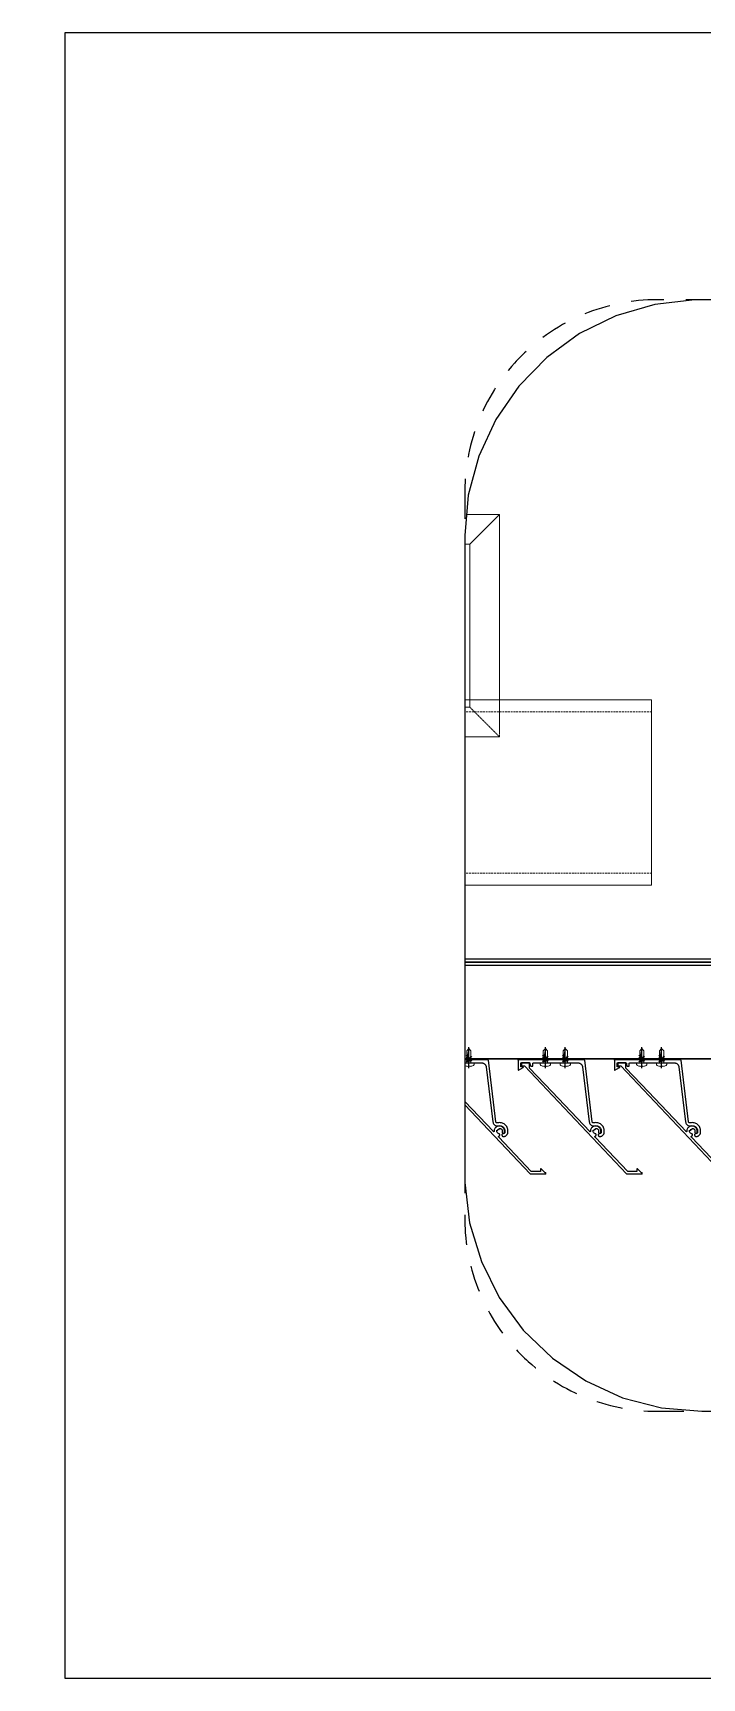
# Model space of a CAD drawing. Header units: millimetres. Extents: x 663313 to 1226001, y 1431724 to 1620898.
# Drawn here: x 1030587 to 1031038, y 1519683 to 1520793 of the extents above; entities that cross this region are included whole.
import ezdxf
from ezdxf.xclip import XClip

# ---------------------------------------------------------------- set-up
doc = ezdxf.new("R2010")
doc.units = ezdxf.units.MM
doc.header["$XCLIPFRAME"] = 0
doc.set_wipeout_variables(frame=1)
for name, pattern in [('CENTER', [50.8, 31.75, -6.35, 6.35, -6.35]), ('HIDDEN', [0.375, 0.25, -0.125]), ('TA_HL_005.00000', [32.5, 17.75, -14.75])]:
    doc.linetypes.add(name, pattern=pattern)
doc.layers.add('000 - 0_SYM_DWG_BUBBLE_DEF_SUB', color=7, linetype='Continuous', plot=False)
doc.layers.add('010 - ASPG_EXTR_DEF_SUB', color=7, linetype='Continuous', plot=False)
for name, color, linetype in [('000 - 0_SYM_DWG_GRID-BUBBLE_MAIN_COLOR_6', 7, 'Continuous'), ('000 - CONCRETE_COL_CUT_COLOR_1', 7, 'Continuous'), ('000 - CONCRETE_COL_HATCH_', 7, 'Continuous'), ('000 - CONCRETE_COL_WIPEOUT_', 7, 'Continuous'), ('000 - CONCRETE_PRECAST_CUT_COLOR_4', 7, 'Continuous'), ('000 - EXISTING_STEEL-STRUCTURE_HIDDEN_', 7, 'Continuous'), ('000 - EXISTING_STEEL-STRUCTURE_MAIN_COLOR_2', 7, 'Continuous'), ('000 - EXISTING_STEEL-STRUCTURE_MAIN_COLOR_3', 7, 'Continuous'), ('000 - EXISTING_STEEL-STRUCTURE_WIPEOUT_', 7, 'Continuous'), ('010 - ASPG_ACCESSORIES_MAIN_COLOR_1', 7, 'Continuous'), ('010 - ASPG_EXTR_MAIN_COLOR_2', 7, 'Continuous'), ('010 - ASPG_FRAMING_MAIN_COLOR_2', 7, 'Continuous'), ('010 - ASPG_FRAMING_SUB_COLOR_2', 7, 'Continuous'), ('010 - ASPG_FRAMING_WIPEOUT_', 7, 'Continuous'), ('Center Line', 7, 'CENTER')]:
    doc.layers.add(name, color=color, linetype=linetype)
doc.layers.add('SCREW', color=7, linetype='Continuous', lineweight=5)

# ---------------------------------------------------------------- blocks, each defined once
blk = doc.blocks.new('*U6325')
at = {"layer": '000 - CONCRETE_COL_HATCH_'}
h = blk.add_hatch(dxfattribs=at)
h.set_pattern_fill('AR-CONC', scale=0.04)
h.set_pattern_definition([(50, (-3855.6627, -797166.8257), (7.28738676, -0.63756342), [0.762, -8.382]), (355, (-3855.663, -797166.826), (-1.40973686, 7.64227381), [0.6096, -6.70562337]), (100.4514447, (-3855.0554, -797166.879), (5.877649884, 7.004710076), [0.64760035, -7.123609784]), (46.1842, (-3855.663, -797164.794), (10.84316164, -1.68169312), [1.143, -12.573]), (96.6355576, (-3854.759, -797164.934), (9.49616536, 9.89704498), [0.97140093, -10.68542433]), (351.1841512, (-3855.663, -797164.794), (9.49616536, 9.89704498), [0.91439868, -10.05838928]), (21, (-3854.6467, -797165.3017), (6.06457565, -4.090607927), [0.762, -8.382]), (326, (-3854.647, -797165.302), (2.472081134, 7.367518645), [0.6096, -6.7056]), (71.451445, (-3854.141, -797165.6426), (8.53665677, 3.276910755), [0.64760035, -7.123597504]), (37.5, (-3855.6627, -797166.8257), (0.12354413, 3.382201555), [0, -6.62432, 0, -6.8072, 0, -6.731]), (7.5, (-3855.6627, -797166.8257), (2.6727865, 4.007222993), [0, -3.88112, 0, -6.47192, 0, -2.5654]), (327.5, (-3857.9283, -797166.8257), (5.423623807, -0.22914976), [0, -2.54, 0, -7.9248, 0, -10.5156]), (317.5, (-3858.9443, -797166.8257), (5.925167255, 1.01705964), [0, -3.302, 0, -5.26288, 0, -7.4676])])
h.paths.add_polyline_path([(0, 0), (-150, 0), (-150, 40), (-190, 40), (-200, 50), (-178.2, 125.9), (-162.6, 213.2), (-153.1, 301.4), (-150, 390), (-153.1, 478.6), (-162.6, 566.8), (-178.2, 654.1), (-200, 740), (-178.2, 825.9), (-162.6, 913.2), (-153.1, 1001.4), (-150, 1090), (-153.1, 1178.6), (-162.6, 1266.8), (-178.2, 1354.1), (-200, 1430), (-190, 1440), (-150, 1440), (-150, 1480), (0, 1480)])
at = {"layer": '000 - CONCRETE_COL_CUT_COLOR_1', "color": 7, "lineweight": -2}
blk.add_lwpolyline([(-162.6, 1266.8), (-178.2, 1354.1), (-200, 1430), (-190, 1440), (-150, 1440), (-150, 1480), (0, 1480), (0, 1480), (0, 1480), (0, 1480), (0, 1480), (0, 1480), (0, 1480), (0, 1480), (0, 1480), (0, 1480), (0, 1480), (0, 1480), (0, 1480), (0, 1480), (0, 1480), (0, 1480), (0, 1480), (0, 1480), (0, 1480), (0, 1480), (0, 1480), (0, 1480), (0, 1480), (0, 1480), (0, 0)], dxfattribs=at)
blk = doc.blocks.new('NOM TYP FLASHING_20260701-111033_PRECAST_DETAIL')
at = {"layer": '000 - CONCRETE_PRECAST_CUT_COLOR_4', "color": 7, "rotation": 90}
blk.add_blockref('*U6325', (23.1, -259), dxfattribs=at)
blk = doc.blocks.new('*U6332')
at = {"layer": '000 - EXISTING_STEEL-STRUCTURE_MAIN_COLOR_2', "color": 7, "lineweight": 0}
blk.add_line((1665, 125), (1645, 105), dxfattribs=at)
at = {"color": 7}
blk.add_wipeout([(-232.5, 0), (-232.5, -125), (1767.5, -125), (1767.5, 0)], dxfattribs=at).dxf.layer = '000 - EXISTING_STEEL-STRUCTURE_WIPEOUT_'
at = {"layer": '000 - EXISTING_STEEL-STRUCTURE_HIDDEN_', "color": 7, "linetype": 'HIDDEN', "lineweight": 0, "ltscale": 5}
for p, q in [((1767.5, -8), (-232.5, -8)), ((1767.5, -117), (-232.5, -117))]:
    blk.add_line(p, q, dxfattribs=at)
at = {"layer": '000 - EXISTING_STEEL-STRUCTURE_HIDDEN_', "color": 7, "linetype": 'HIDDEN', "lineweight": 0, "ltscale": 2}
blk.add_line((1645, -5), (1665, -25), dxfattribs=at)
for points in [[(1665, 0), (1665, -25), (1405, -25), (1405, 0)], [(1645, 0), (1645, -5), (1425, -5), (1425, 0)]]:
    blk.add_lwpolyline(points, dxfattribs=at)
at = {"layer": '000 - EXISTING_STEEL-STRUCTURE_MAIN_COLOR_2', "color": 7, "lineweight": 0}
for points in [[(1405, 0), (1405, 125), (1665, 125), (1665, 0)], [(1425, 0), (1425, 105), (1645, 105), (1645, 0)]]:
    blk.add_lwpolyline(points, dxfattribs=at)
at = {"layer": '000 - EXISTING_STEEL-STRUCTURE_MAIN_COLOR_3', "color": 7, "lineweight": 0}
blk.add_lwpolyline([(-232.5, 0), (-232.5, -125), (1767.5, -125), (1767.5, 0), (-232.5, 0)], close=True, dxfattribs=at)
blk = doc.blocks.new('PZG35-9D5')
at = {"layer": 'Center Line', "color": 7}
blk.add_line((0, 3.7), (0, -10.5), dxfattribs=at)
at = {"layer": 'SCREW', "color": 7}
for p, q in [((-1.4, 0), (-1.4, -1.1)), ((1.4, 0), (1.4, -0.6)), ((-1.9, -1.4), (1.9, -0.9)), ((-1.9, -1.4), (-1.4, -1.1)), ((-1.9, -1.4), (-1.4, -1.7)), ((-1.9, -2.7), (1.9, -2.2)), ((-1.9, -2.7), (-1.4, -2.4)), ((-1.9, -2.7), (-1.4, -3)), ((-1.9, -4), (-1.4, -3.7)), ((-1.9, -4), (-1, -3.9)), ((-1.9, -4), (-1.4, -4.3)), ((-1.4, -1.1), (1.4, -0.6)), ((-1.4, -1.7), (1.4, -1.2)), ((-1.4, -1.7), (-1.4, -2.4)), ((-1.4, -2.4), (1.4, -1.9)), ((-1.4, -3), (1.4, -2.5)), ((-1.4, -3), (-1.4, -3.7)), ((-1.4, -3.7), (-0.8, -3.6)), ((-1.4, -4.3), (-1.4, -8.1)), ((-1.4, -4.3), (-1.2, -4.3)), ((0, -9.5), (-1.4, -8.1)), ((0, -9.5), (1.4, -8.1)), ((0.6, -3.3), (1.4, -3.2)), ((0.7, -3.7), (1.9, -3.5)), ((0.7, -3.9), (1.4, -3.8)), ((0.7, -4.6), (1.4, -4.5)), ((0.7, -5), (1.9, -4.8)), ((0.7, -5.2), (1.4, -5.1)), ((1.9, -0.9), (1.4, -0.6)), ((1.9, -0.9), (1.4, -1.2)), ((1.4, -1.2), (1.4, -1.9)), ((1.9, -2.2), (1.4, -1.9)), ((1.9, -2.2), (1.4, -2.5)), ((1.4, -2.5), (1.4, -3.2)), ((1.9, -3.5), (1.4, -3.2)), ((1.9, -3.5), (1.4, -3.8)), ((1.4, -3.8), (1.4, -4.5)), ((1.9, -4.8), (1.4, -4.5)), ((1.9, -4.8), (1.4, -5.1)), ((1.4, -5.1), (1.4, -8.1))]:
    blk.add_line(p, q, dxfattribs=at)
blk.add_lwpolyline([(0, -9.5), (0.7, -5.2), (0.7, -3.6, 0.417657), (0.4, -3.3, 0.108102), (-0.8, -3.6), (-1.4, -4.7)], format="xyb", dxfattribs=at)
blk = doc.blocks.new('*U6328')
at = {"layer": 'SCREW', "color": 7}
blk.add_lwpolyline([(3, 1.8, 0.09906), (0.8, 2.5), (0.8, 2.3), (-0.8, 2.3), (-0.8, 2.5, 0.09906), (-3, 1.8, 0.266588), (-3.5, 1), (-3.5, 0.2, 0.414214), (-3.3, 0), (3.3, 0, 0.414214), (3.5, 0.2), (3.5, 1, 0.266588)], format="xyb", close=True, dxfattribs=at)
blk.add_blockref('PZG35-9D5', (0, 0), dxfattribs=at)
blk = doc.blocks.new('*U6329')
at = {"color": 7}
blk.add_point((0, 0), dxfattribs=at)
at = {"layer": '010 - ASPG_ACCESSORIES_MAIN_COLOR_1', "color": 7}
blk.add_lwpolyline([(-39.7, -0.6, 0.414214), (-40, -0.9), (-40, -7.4, 0.57735), (-39.7, -7.6), (-36.6, -5.8, 0.767327), (-36.8, -5.3), (-37.9, -5.3, -0.414214), (-38.2, -5), (-38.2, -2.8, -0.414214), (-38, -2.6), (-32.2, -2.6, -0.388879), (-32, -2.8), (-31.8, -4.3, 0.388879), (-31.3, -4.8), (-30.3, -4.8, 0.414214), (-30, -4.5), (-30, -2.9, -0.414214), (-29.7, -2.6), (0.4, -2.6, -0.378969), (3.4, -5.2), (8, -42.5, 0.446593), (11.6, -45.1, -0.489802), (16.1, -48.7), (16.1, -49.4, -0.18248), (15.8, -50, -0.267949), (15.3, -50.2, 1.122115), (15.1, -52.3, 0.405004), (18.1, -49.4), (18.1, -48.7, 0.489805), (11.2, -43.1, -0.446597), (9.9, -42.3), (4.9, -0.8, 0.364176), (4.6, -0.6)], format="xyb", close=True, dxfattribs=at)
at = {"layer": '010 - ASPG_EXTR_DEF_SUB', "color": 7}
for p in [(-40, -0.5), (43.4, -76.9), (43.4, -77.5)]:
    blk.add_point(p, dxfattribs=at)
at = {"layer": '010 - ASPG_EXTR_MAIN_COLOR_2', "color": 7}
blk.add_lwpolyline([(11.4, -48.2), (11.5, -47.4), (12.2, -47.6), (12.3, -46.8, -0.535538), (14.2, -49.2, 0.991572), (15.7, -49.6, 1.157025), (8.8, -48.8, -0.688558), (8.3, -49), (-17.1, -22.2), (-32.3, -6.1), (-32.3, -2.9, 0.414312), (-32.6, -2.6), (-37.5, -2.6, 0.414116), (-37.8, -2.9), (-37.8, -4.3, 0.414214), (-37.5, -4.6), (-36, -4.6, -0.205895), (-35.8, -4.7), (33.2, -77.5), (43.1, -77.5, 0.668179), (43.4, -77), (40.5, -74.2, 0.668179), (40, -74.4), (40, -76), (33.9, -76), (11.9, -52.8, -0.558354), (12.1, -52, 0.766275), (12, -50.4, -0.438583), (10.7, -48.1)], format="xyb", close=True, dxfattribs=at)
at = {"layer": 'SCREW', "color": 7, "rotation": 180}
for p in [(-21.6, -2.5), (-8.2, -2.5)]:
    blk.add_blockref('*U6328', p, dxfattribs=at)
blk = doc.blocks.new('*U6339')
at = {"color": 7}
blk.add_wipeout([(1397.3, 4), (60, 4), (60, 69.3), (1397.3, 69.3)], dxfattribs=at).dxf.layer = '010 - ASPG_FRAMING_WIPEOUT_'
at = {"layer": '010 - ASPG_FRAMING_MAIN_COLOR_2', "color": 7}
blk.add_lwpolyline([(1367.3, 69.3), (90, 69.3), (90, 6), (1367.3, 6)], close=True, dxfattribs=at)
at = {"layer": '010 - ASPG_FRAMING_SUB_COLOR_2', "color": 7}
for points in [[(1397.3, 4), (60, 4), (60, 69.3), (1397.3, 69.3)], [(60, 2), (60, 4), (1397.3, 4), (1397.3, 2)]]:
    blk.add_lwpolyline(points, close=True, dxfattribs=at)
at = {"color": 7, "xscale": -1, "rotation": 180}
for p in [(815, 69.3), (880, 69.3), (945, 69.3)]:
    blk.add_blockref('*U6329', p, dxfattribs=at)
blk = doc.blocks.new('NOM TYP FLASHING_20260701-111116_CORNER_DETAIL')
at = {"color": 7}
blk.add_blockref('*U6332', (-1801.5, -110), dxfattribs=at)
at = {"color": 7, "xscale": -1, "rotation": 180}
blk.add_blockref('*U6339', (-964, -283), dxfattribs=at)
blk = doc.blocks.new('TYPICAL DETAIL 1 - 2')
at = {"color": 7}
ref = blk.add_blockref('NOM TYP FLASHING_20260701-111116_CORNER_DETAIL', (429.9, 770), dxfattribs=at)
XClip(ref).set_block_clipping_path([(0, -589.9875053108), (27.2919534471, -589.9875053108), (54.5839068942, -589.9875053108), (81.8758603413, -589.9875053108), (109.1678137884, -589.9875053108), (136.4597672356, -589.9875053108), (163.7517206827, -589.9875053108), (191.0436741298, -589.9875053108), (218.3356275769, -589.9875053108), (245.627581024, -589.9875053108), (272.9195344711, -589.9875053108), (300.2114879182, -589.9875053108), (327.5034413653, -589.9875053108), (354.7953948124, -589.9875053108), (382.0873482595, -589.9875053108), (409.3793017066, -589.9875053108), (436.6705723637, -589.9180108657), (463.7501446907, -586.796594817), (489.9068648408, -579.1237552802), (514.3815273951, -567.1221983638), (536.4637490821, -551.140272293), (555.5125878316, -531.6418565148), (570.9751462805, -509.1928974793), (582.4026197585, -484.4449819009), (589.4633229573, -458.1164242893), (591.9523171805, -430.9714176892), (591.9553424702, -403.6794704434), (591.9553424702, -376.3875169963), (591.9553424702, -349.0955635492), (591.9553424702, -321.8036101021), (591.9553424702, -294.511656655), (591.9553424702, -267.2197032079), (591.9553424702, -239.9277497608), (591.9553424702, -212.6357963137), (591.9553424702, -185.3438428665), (591.9553424702, -158.0518894194), (591.9553424702, -130.7599359723), (591.9553424702, -103.4679825252), (591.9553424702, -76.1760290781), (591.9553424702, -48.884075631), (591.9553424702, -21.5921221839), (591.8538279678, 5.6986257632), (588.5659463989, 32.7584910687), (580.7324024361, 58.8675328847), (568.5805666743, 83.267929668), (552.4631492204, 105.25145373), (532.8479621929, 124.1800277239), (510.304341357, 139.5042450015), (485.4866210099, 150.7793162801), (459.1151417624, 157.6779797639), (431.9553424702, 160), (404.6633890231, 160), (377.371435576, 160), (350.0794821289, 160), (322.7875286818, 160), (295.4955752347, 160), (268.2036217876, 160), (240.9116683405, 160), (213.6197148934, 160), (186.3277614463, 160), (159.0358079992, 160), (131.7438545521, 160), (104.451901105, 160), (77.1599476578, 160), (49.8679942107, 160), (22.5760407636, 160), (-4.7152298934, 159.9305055549), (-31.7948022205, 156.8090895062), (-57.9515223705, 149.1362499694), (-82.4261849248, 137.134693053), (-104.5084066118, 121.1527669822), (-123.5572453614, 101.654351204), (-139.0198038102, 79.2053921685), (-150.4472772882, 54.4574765901), (-157.507980487, 28.1289189785), (-159.9969747102, 0.9839123784), (-160, -26.3080348674), (-160, -53.5999883145), (-160, -80.8919417616), (-160, -108.1838952087), (-160, -135.4758486558), (-160, -162.7678021029), (-160, -190.05975555), (-160, -217.3517089971), (-160, -244.6436624442), (-160, -271.9356158914), (-160, -299.2275693385), (-160, -326.5195227856), (-160, -353.8114762327), (-160, -381.1034296798), (-160, -408.3953831269), (-159.8984854975, -435.686131074), (-156.6106039286, -462.7459963795), (-148.7770599658, -488.8550381955), (-136.625224204, -513.2554349788), (-120.5078067501, -535.2389590408), (-100.8926197227, -554.1675330347), (-78.3489988868, -569.4917503123), (-53.5312785397, -580.7668215909), (-27.1597992921, -587.6654850747)])
ref = blk.add_blockref('NOM TYP FLASHING_20260701-111033_PRECAST_DETAIL', (1721.5, 770), dxfattribs=at)
XClip(ref).set_block_clipping_path([(0, -589.9875053108), (27.2919534471, -589.9875053108), (54.5839068942, -589.9875053108), (81.8758603413, -589.9875053108), (109.1678137884, -589.9875053108), (136.4597672356, -589.9875053108), (163.7517206827, -589.9875053108), (191.0436741298, -589.9875053108), (218.3356275769, -589.9875053108), (245.627581024, -589.9875053108), (272.9195344711, -589.9875053108), (300.2114879182, -589.9875053108), (327.5034413653, -589.9875053108), (354.7953948124, -589.9875053108), (382.0873482595, -589.9875053108), (409.3793017066, -589.9875053108), (436.6705723637, -589.9180108657), (463.7501446907, -586.796594817), (489.9068648408, -579.1237552802), (514.3815273951, -567.1221983638), (536.4637490821, -551.140272293), (555.5125878316, -531.6418565148), (570.9751462805, -509.1928974793), (582.4026197585, -484.4449819009), (589.4633229573, -458.1164242893), (591.9523171805, -430.9714176892), (591.9553424702, -403.6794704434), (591.9553424702, -376.3875169963), (591.9553424702, -349.0955635492), (591.9553424702, -321.8036101021), (591.9553424702, -294.511656655), (591.9553424702, -267.2197032079), (591.9553424702, -239.9277497608), (591.9553424702, -212.6357963137), (591.9553424702, -185.3438428665), (591.9553424702, -158.0518894194), (591.9553424702, -130.7599359723), (591.9553424702, -103.4679825252), (591.9553424702, -76.1760290781), (591.9553424702, -48.884075631), (591.9553424702, -21.5921221839), (591.8538279678, 5.6986257632), (588.5659463989, 32.7584910687), (580.7324024361, 58.8675328847), (568.5805666743, 83.267929668), (552.4631492204, 105.25145373), (532.8479621929, 124.1800277239), (510.304341357, 139.5042450015), (485.4866210099, 150.7793162801), (459.1151417624, 157.6779797639), (431.9553424702, 160), (404.6633890231, 160), (377.371435576, 160), (350.0794821289, 160), (322.7875286818, 160), (295.4955752347, 160), (268.2036217876, 160), (240.9116683405, 160), (213.6197148934, 160), (186.3277614463, 160), (159.0358079992, 160), (131.7438545521, 160), (104.451901105, 160), (77.1599476578, 160), (49.8679942107, 160), (22.5760407636, 160), (-4.7152298934, 159.9305055549), (-31.7948022205, 156.8090895062), (-57.9515223705, 149.1362499694), (-82.4261849248, 137.134693053), (-104.5084066118, 121.1527669822), (-123.5572453614, 101.654351204), (-139.0198038102, 79.2053921685), (-150.4472772882, 54.4574765901), (-157.507980487, 28.1289189785), (-159.9969747102, 0.9839123784), (-160, -26.3080348674), (-160, -53.5999883145), (-160, -80.8919417616), (-160, -108.1838952087), (-160, -135.4758486558), (-160, -162.7678021029), (-160, -190.05975555), (-160, -217.3517089971), (-160, -244.6436624442), (-160, -271.9356158914), (-160, -299.2275693385), (-160, -326.5195227856), (-160, -353.8114762327), (-160, -381.1034296798), (-160, -408.3953831269), (-159.8984854975, -435.686131074), (-156.6106039286, -462.7459963795), (-148.7770599658, -488.8550381955), (-136.625224204, -513.2554349788), (-120.5078067501, -535.2389590408), (-100.8926197227, -554.1675330347), (-78.3489988868, -569.4917503123), (-53.5312785397, -580.7668215909), (-27.1597992921, -587.6654850747)])
at = {"layer": '000 - 0_SYM_DWG_BUBBLE_DEF_SUB', "color": 7}
blk.add_lwpolyline([(452.4, 930), (425.1, 929.9), (398.1, 926.8), (371.9, 919.1), (347.4, 907.1), (325.3, 891.1), (306.3, 871.6), (290.8, 849.2), (279.4, 824.5), (272.3, 798.1), (269.9, 771), (269.9, 743.7), (269.9, 716.4), (269.9, 689.1), (269.9, 661.8), (269.9, 634.5), (269.9, 607.2), (269.9, 579.9), (269.9, 552.6), (269.9, 525.4), (269.9, 498.1), (269.9, 470.8), (269.9, 443.5), (269.9, 416.2), (269.9, 388.9), (269.9, 361.6), (270, 334.3), (273.2, 307.2), (281.1, 281.1), (293.2, 256.7), (309.3, 234.8), (329, 215.8), (351.5, 200.5), (376.3, 189.2), (402.7, 182.3), (429.9, 180), (429.9, 180), (457.1, 180)], dxfattribs=at)
at = {"layer": '000 - 0_SYM_DWG_GRID-BUBBLE_MAIN_COLOR_6', "color": 7, "linetype": 'TA_HL_005.00000'}
blk.add_lwpolyline([(399.9, 180), (891.8, 180, 0.414214), (1021.8, 310), (1021.8, 800, 0.414214), (891.8, 930), (399.9, 930, 0.414214), (269.9, 800), (269.9, 310, 0.414214)], format="xyb", close=True, dxfattribs=at)
at = {"layer": 'Defpoints', "color": 7}
blk.add_lwpolyline([(0, 0), (1291.7, 0), (1291.7, 1110), (0, 1110)], close=True, dxfattribs=at)

msp = doc.modelspace()

# ---------------------------------------------------------------- block references
at = {"color": 7}
msp.add_blockref('TYPICAL DETAIL 1 - 2', (1030608.2662, 1519682.7444), dxfattribs=at)

doc.saveas('drawing.dxf')
